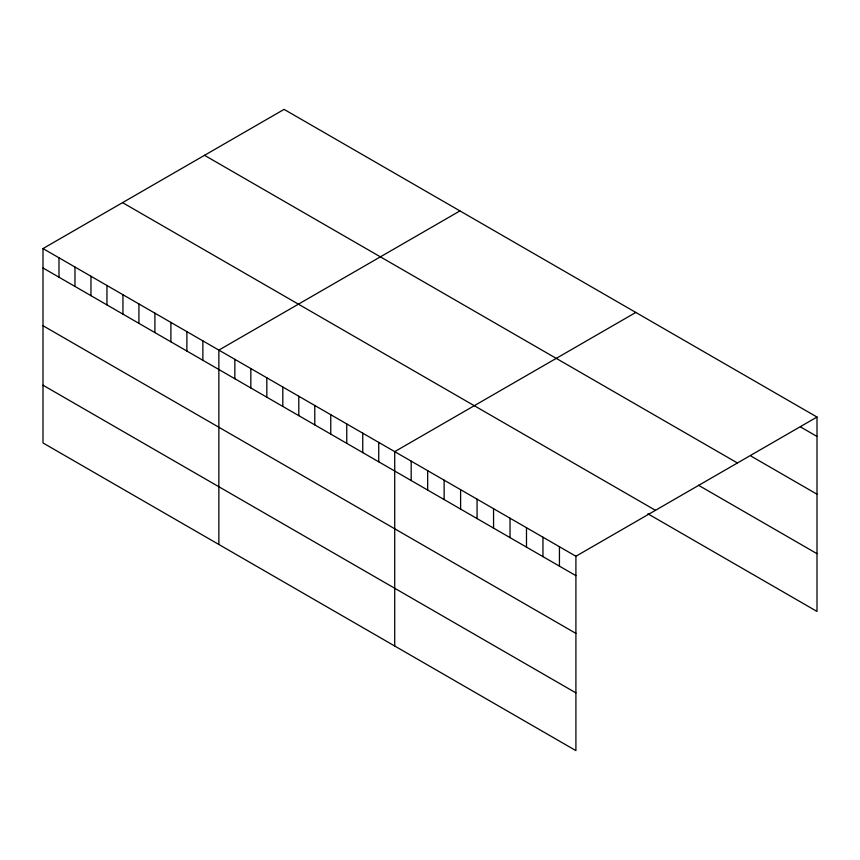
<?xml version="1.0" encoding="UTF-8"?>
<svg xmlns="http://www.w3.org/2000/svg" width="860" height="860" viewBox="0 0 860 860"><rect width="100%" height="100%" fill="white"/><g stroke="black" fill="none" stroke-linecap="round" stroke-linejoin="round"><path stroke-width="1.29" d="M43 248.572L575.91 556.248L575.91 750.619L43 442.954L43 248.572L284.09 109.381L817 417.046L817 611.428L647.892 513.796M459.95 210.915L218.859 350.106L218.859 544.477M635.809 312.438L394.719 451.64L394.719 646.01M575.91 556.248L817 417.046M800.531 426.947L817 436.45M751.113 456.155L817 494.199M204.529 155.316L737.439 462.981M698.406 485.212L817 553.689M122.561 202.637L655.471 510.313M43 267.976L575.91 575.652M43 325.714L575.91 633.39M43 385.205L575.91 692.88M559.441 546.734L559.441 566.138M542.961 537.221L542.961 556.624M526.492 527.717L526.492 547.121M510.023 518.204L510.023 537.607M493.554 508.69L493.554 528.094M477.074 499.187L477.074 518.591M460.605 489.673L460.605 509.077M444.136 480.159L444.136 499.574M427.667 470.656L427.667 490.06M411.188 461.143L411.188 480.546M378.733 442.406L378.733 461.809M362.748 433.171L362.748 452.575M346.763 423.948L346.763 443.351M330.767 414.713L330.767 434.117M314.781 405.479L314.781 424.894M298.796 396.256L298.796 415.66M282.811 387.021L282.811 406.425M266.826 377.798L266.826 397.202M250.83 368.564L250.83 387.967M234.845 359.329L234.845 378.733M202.874 340.872L202.874 360.275M186.889 331.648L186.889 351.052M170.893 322.414L170.893 341.818M154.907 313.18L154.907 332.583M138.922 303.956L138.922 323.36M122.937 294.722L122.937 314.126M106.952 285.488L106.952 304.892M90.966 276.264L90.966 295.668M74.97 267.03L74.97 286.434M58.985 257.806L58.985 277.21"/></g></svg>
